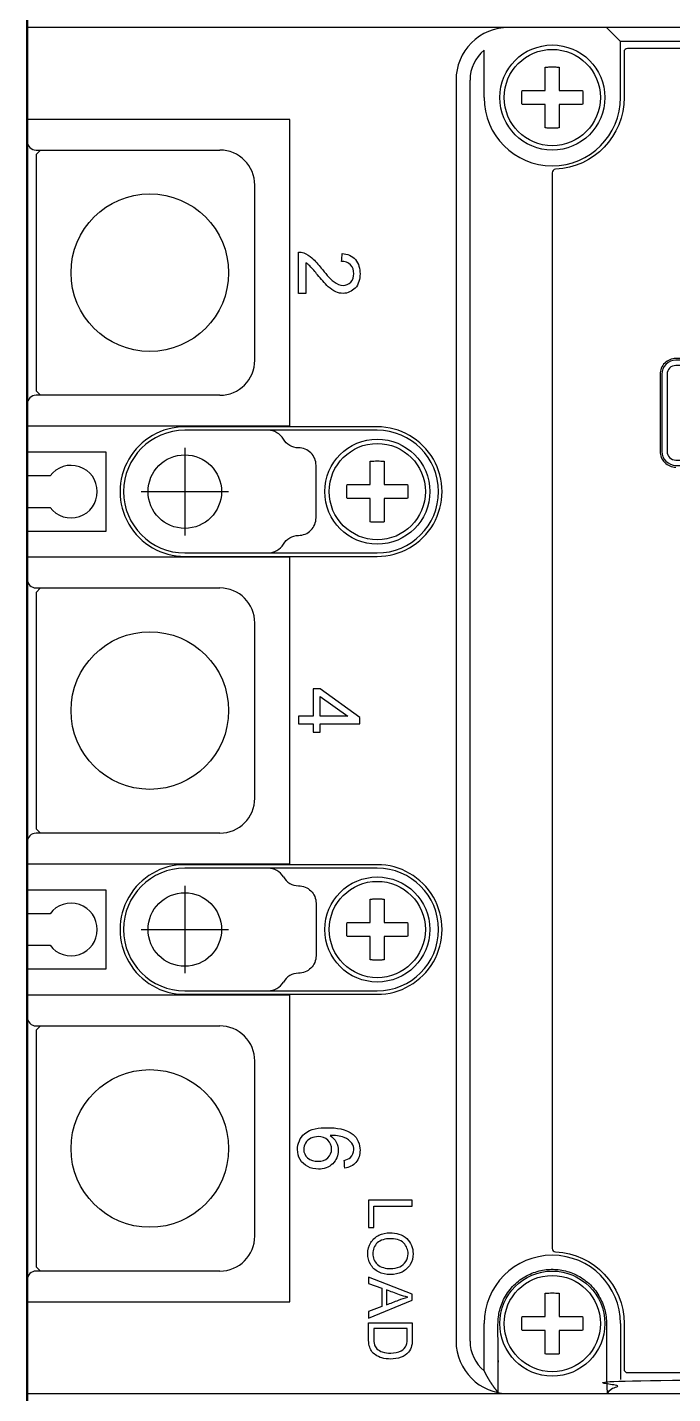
# Model space of a CAD drawing. Header units: millimetres. Extents: x 28713 to 59118, y -54378 to -19615.
# Drawn here: x 37765.4 to 37802.2, y -35304.3 to -35226.3 of the extents above; entities that cross this region are included whole.
import ezdxf

# ---------------------------------------------------------------- set-up
doc = ezdxf.new("R2010")
doc.units = ezdxf.units.MM
doc.header["$LTSCALE"] = 3
doc.layers.add('equipments', color=2, linetype='Continuous')
doc.layers.add('Visible (ISO)', color=7, linetype='Continuous', lineweight=50)

msp = doc.modelspace()

# ---------------------------------------------------------------- linework, layer by layer
at = {"color": 1}
for p, q in [((37774.361, -35250.321), (37774.361, -35255.321)), ((37771.861, -35252.821), (37776.861, -35252.821)), ((37774.361, -35275.321), (37774.361, -35280.321)), ((37771.861, -35277.821), (37776.861, -35277.821))]:
    msp.add_line(p, q, dxfattribs=at)
at = {"layer": 'equipments'}
for p, q in [((37791.461, -35230.321), (37791.461, -35227.624)), ((37872.861, -35227.121), (37799.261, -35227.121)), ((37790.661, -35301.321), (37790.661, -35229.321)), ((37778.361, -35245.321), (37778.361, -35235.321)), ((37785.361, -35249.121), (37774.361, -35249.121)), ((37765.361, -35253.721), (37765.361, -35276.921)), ((37774.361, -35256.521), (37785.361, -35256.521)), ((37778.361, -35270.321), (37778.361, -35260.321)), ((37785.361, -35274.121), (37774.361, -35274.121)), ((37774.361, -35281.521), (37785.361, -35281.521)), ((37791.461, -35303.018), (37791.461, -35300.321)), ((37799.261, -35300.321), (37799.261, -35303.521))]:
    msp.add_line(p, q, dxfattribs=at)
for points in [[(37792.861, -35226.321), (37765.361, -35226.321), (37765.361, -35251.921)], [(37799.261, -35230.321), (37799.261, -35227.121), (37798.461, -35226.321)], [(37766.111, -35233.321), (37765.861, -35233.571), (37765.861, -35247.071), (37766.111, -35247.321)], [(37765.361, -35255.071), (37769.861, -35255.071), (37769.861, -35250.571), (37765.361, -35250.571)], [(37766.111, -35258.321), (37765.861, -35258.571), (37765.861, -35272.071), (37766.111, -35272.321)], [(37765.361, -35280.071), (37769.861, -35280.071), (37769.861, -35275.571), (37765.361, -35275.571)], [(37766.111, -35283.321), (37765.861, -35283.571), (37765.861, -35297.071), (37766.111, -35297.321)]]:
    msp.add_lwpolyline(points, dxfattribs=at)
for points in [[(37900.361, -35251.921), (37900.361, -35226.321), (37792.861, -35226.321, 0.414214), (37789.861, -35229.321)], [(37789.861, -35229.321), (37789.861, -35301.321, 0.414213), (37792.861, -35304.321)], [(37765.361, -35232.821, 0.414214), (37765.861, -35233.321), (37776.361, -35233.321)], [(37806.821, -35251.421, 0.414214), (37807.721, -35250.521), (37807.721, -35246.121, 0.414214), (37806.821, -35245.221), (37802.421, -35245.221, 0.414214), (37801.521, -35246.121), (37801.521, -35250.521, 0.414214), (37802.421, -35251.421)], [(37776.361, -35247.321), (37765.861, -35247.321, 0.414214), (37765.361, -35247.821)], [(37785.361, -35256.321, 1), (37785.361, -35249.321), (37774.361, -35249.321, 1), (37774.361, -35256.321), (37785.361, -35256.321)], [(37779.995, -35255.821, -0.267949), (37780.861, -35255.321, 0.414214), (37781.861, -35254.321), (37781.861, -35251.321, 0.414214), (37780.861, -35250.321, -0.267949), (37779.995, -35249.821)], [(37765.361, -35253.721), (37766.661, -35253.721, 3), (37766.661, -35251.921), (37765.361, -35251.921)], [(37765.361, -35257.821, 0.414214), (37765.861, -35258.321), (37776.361, -35258.321)], [(37776.361, -35272.321), (37765.861, -35272.321, 0.414214), (37765.361, -35272.821)], [(37785.361, -35281.321, 1), (37785.361, -35274.321), (37774.361, -35274.321, 1), (37774.361, -35281.321), (37785.361, -35281.321)], [(37779.995, -35274.821, 0.267949), (37780.861, -35275.321, -0.414214), (37781.861, -35276.321), (37781.861, -35279.321, -0.414214), (37780.861, -35280.321, 0.267949), (37779.995, -35280.821)], [(37765.361, -35278.721), (37766.661, -35278.721, 3), (37766.661, -35276.921), (37765.361, -35276.921)], [(37765.361, -35278.721), (37765.361, -35304.321), (37792.861, -35304.321), (37900.361, -35304.321), (37900.361, -35279.221, 0.414214), (37899.861, -35278.721)], [(37765.361, -35282.821, 0.414214), (37765.861, -35283.321), (37776.361, -35283.321)], [(37778.361, -35295.321), (37778.361, -35285.321, 0.414214), (37776.361, -35283.321)], [(37776.361, -35297.321), (37765.861, -35297.321, 0.414214), (37765.361, -35297.821)]]:
    msp.add_lwpolyline(points, format="xyb", dxfattribs=at)
for points in [[(37865.861, -35282.117, 0.40065), (37865.671, -35281.917, -0.954521), (37865.671, -35273.726, 0.40065), (37865.861, -35273.526), (37865.861, -35257.117, 0.40065), (37865.671, -35256.917, -0.954521), (37865.671, -35248.726, 0.40065), (37865.861, -35248.526), (37865.861, -35229.521, 0.414214), (37863.861, -35227.521), (37799.661, -35227.521, 0.414214), (37799.461, -35227.721), (37799.461, -35230.321, -0.40065), (37795.552, -35234.417, 0.40065), (37795.361, -35234.617), (37795.361, -35296.026, 0.40065), (37795.552, -35296.226, -0.40065), (37799.461, -35300.321), (37799.461, -35302.921, 0.414214), (37799.661, -35303.121), (37863.861, -35303.121, 0.414214), (37865.861, -35301.121)], [(37801.621, -35246.121), (37801.621, -35250.521, 0.414214), (37802.421, -35251.321), (37806.821, -35251.321, 0.414214), (37807.621, -35250.521), (37807.621, -35246.121, 0.414214), (37806.821, -35245.321), (37802.421, -35245.321, 0.414214)], [(37801.921, -35246.121), (37801.921, -35250.521, 0.414214), (37802.421, -35251.021), (37806.821, -35251.021, 0.414214), (37807.321, -35250.521), (37807.321, -35246.121, 0.414214), (37806.821, -35245.621), (37802.421, -35245.621, 0.414214)]]:
    msp.add_lwpolyline(points, format="xyb", close=True, dxfattribs=at)
at = {"layer": 'equipments', "color": 8}
for points in [[(37765.361, -35249.071), (37780.361, -35249.071), (37780.361, -35231.571), (37765.361, -35231.571)], [(37765.361, -35274.071), (37780.361, -35274.071), (37780.361, -35256.571), (37765.361, -35256.571)], [(37765.361, -35299.071), (37780.361, -35299.071), (37780.361, -35281.571), (37765.361, -35281.571)]]:
    msp.add_lwpolyline(points, dxfattribs=at)
at = {"layer": 'equipments'}
for points in [[(37784.361, -35266.074), (37784.361, -35265.715), (37782.093, -35264.08), (37781.699, -35264.08), (37781.699, -35265.634), (37780.861, -35265.634), (37780.861, -35266.074), (37781.699, -35266.074), (37781.699, -35266.557), (37782.093, -35266.557), (37782.093, -35266.074)], [(37782.093, -35264.513), (37783.671, -35265.634), (37782.093, -35265.634)], [(37787.361, -35293.276), (37784.861, -35293.276), (37784.861, -35294.838), (37785.156, -35294.838), (37785.156, -35293.607), (37787.361, -35293.607)], [(37784.861, -35299.637), (37784.861, -35300.014), (37787.361, -35298.991), (37787.361, -35298.634), (37784.861, -35297.674), (37784.861, -35298.026), (37785.619, -35298.3), (37785.619, -35299.346)]]:
    msp.add_lwpolyline(points, close=True, dxfattribs=at)
for centre, radius in [((37795.361, -35230.321), 3), ((37795.361, -35230.321), 2.75), ((37772.361, -35240.321), 4.5), ((37785.361, -35252.821), 3), ((37785.361, -35252.821), 2.75), ((37774.361, -35252.821), 2.1), ((37772.361, -35265.321), 4.5), ((37785.361, -35277.821), 3), ((37785.361, -35277.821), 2.75), ((37774.361, -35277.821), 2.1), ((37772.361, -35290.321), 4.5), ((37795.361, -35300.321), 3), ((37795.361, -35300.321), 2.75)]:
    msp.add_circle(centre, radius, dxfattribs=at)
for centre, radius, start, end in [((37792.861, -35229.321), 2.2, 129.52081, 180), ((37795.361, -35230.321), 3.9, 180, 0), ((37776.361, -35235.321), 2, 0, 90), ((37776.361, -35245.321), 2, 270, 360), ((37774.361, -35252.821), 3.7, 89.98066, 270.01934), ((37779.129, -35250.321), 1, 30, 90), ((37785.361, -35252.821), 3.7, 269.98066, 90.01934), ((37779.129, -35255.321), 1, 270, 330), ((37776.361, -35260.321), 2, 0, 90), ((37776.361, -35270.321), 2, 270, 360), ((37774.361, -35277.821), 3.7, 89.98066, 270.01934), ((37779.129, -35275.321), 1, 30, 90), ((37785.361, -35277.821), 3.7, 269.98066, 90.01934), ((37779.129, -35280.321), 1, 270, 330), ((37776.361, -35295.321), 2, 270, 360), ((37795.361, -35300.321), 3.9, 0, 180), ((37792.861, -35301.321), 2.2, 180, 230.47926)]:
    msp.add_arc(centre, radius, start, end, dxfattribs=at)
for points, knots in [([(37795.761, -35229.921), (37795.761, -35229.477), (37795.761, -35229.034), (37795.761, -35228.59), (37795.695, -35228.584), (37795.562, -35228.574), (37795.428, -35228.571), (37795.361, -35228.571), (37795.294, -35228.571), (37795.161, -35228.574), (37795.027, -35228.584), (37794.961, -35228.59), (37794.961, -35229.034), (37794.961, -35229.477), (37794.961, -35229.921), (37794.517, -35229.921), (37794.074, -35229.921), (37793.63, -35229.921), (37793.622, -35230.01), (37793.611, -35230.188), (37793.611, -35230.455), (37793.622, -35230.633), (37793.63, -35230.721), (37794.074, -35230.721), (37794.517, -35230.721), (37794.961, -35230.721), (37794.961, -35231.165), (37794.961, -35231.609), (37794.961, -35232.053), (37795.027, -35232.059), (37795.161, -35232.068), (37795.294, -35232.071), (37795.361, -35232.071), (37795.428, -35232.071), (37795.562, -35232.068), (37795.695, -35232.059), (37795.761, -35232.053), (37795.761, -35231.609), (37795.761, -35231.165), (37795.761, -35230.721), (37796.205, -35230.721), (37796.649, -35230.721), (37797.093, -35230.721), (37797.101, -35230.633), (37797.112, -35230.455), (37797.112, -35230.188), (37797.101, -35230.01), (37797.093, -35229.921), (37796.649, -35229.921), (37796.205, -35229.921), (37795.761, -35229.921)], [0, 0, 0, 0, 1, 1, 1, 1.199148, 1.400522, 1.400522, 1.400522, 1.601896, 1.801043, 1.801043, 1.801043, 2.801043, 2.801043, 2.801043, 3.801043, 3.801043, 3.801043, 4.067844, 4.335232, 4.602033, 4.602033, 4.602033, 5.602033, 5.602033, 5.602033, 6.602033, 6.602033, 6.602033, 6.80118, 7.002554, 7.002554, 7.002554, 7.203928, 7.403076, 7.403076, 7.403076, 8.403076, 8.403076, 8.403076, 9.403076, 9.403076, 9.403076, 9.669877, 9.937265, 10.204065, 10.204065, 10.204065, 11.204065, 11.204065, 11.204065, 11.204065]), ([(37781.507, -35239.937), (37781.667, -35240.094), (37781.805, -35240.273), (37781.948, -35240.446), (37782.142, -35240.681), (37782.338, -35240.917), (37782.563, -35241.123), (37782.69, -35241.24), (37782.832, -35241.347), (37782.991, -35241.416), (37783.12, -35241.473), (37783.263, -35241.504), (37783.404, -35241.504), (37783.656, -35241.504), (37783.925, -35241.388), (37784.096, -35241.203), (37784.292, -35240.993), (37784.376, -35240.675), (37784.376, -35240.387), (37784.376, -35240.103), (37784.301, -35239.79), (37784.116, -35239.573), (37783.937, -35239.363), (37783.639, -35239.249), (37783.363, -35239.225), (37783.348, -35239.375), (37783.333, -35239.526), (37783.318, -35239.676), (37783.502, -35239.676), (37783.705, -35239.738), (37783.834, -35239.869), (37783.96, -35239.999), (37784.02, -35240.197), (37784.02, -35240.378), (37784.02, -35240.55), (37783.961, -35240.738), (37783.843, -35240.864), (37783.736, -35240.978), (37783.57, -35241.052), (37783.414, -35241.052), (37783.228, -35241.052), (37783.044, -35240.959), (37782.895, -35240.847), (37782.608, -35240.63), (37782.381, -35240.339), (37782.156, -35240.057), (37781.993, -35239.853), (37781.823, -35239.652), (37781.625, -35239.481), (37781.487, -35239.362), (37781.331, -35239.257), (37781.161, -35239.191), (37781.066, -35239.154), (37780.962, -35239.137), (37780.861, -35239.141), (37780.861, -35239.931), (37780.861, -35240.72), (37780.861, -35241.509), (37780.999, -35241.509), (37781.137, -35241.509), (37781.274, -35241.509), (37781.274, -35240.923), (37781.274, -35240.338), (37781.274, -35239.752), (37781.358, -35239.806), (37781.436, -35239.868), (37781.507, -35239.937)], [0, 0, 0, 0, 0.673374, 0.673374, 0.673374, 1.588536, 1.588536, 1.588536, 2.106975, 2.106975, 2.106975, 2.529352, 2.529352, 2.529352, 3.284111, 3.284111, 3.284111, 4.14658, 4.14658, 4.14658, 5.001048, 5.001048, 5.001048, 5.830595, 5.830595, 5.830595, 6.830595, 6.830595, 6.830595, 7.381217, 7.381217, 7.381217, 7.92242, 7.92242, 7.92242, 8.439695, 8.439695, 8.439695, 8.908805, 8.908805, 8.908805, 9.466046, 9.466046, 9.466046, 10.547907, 10.547907, 10.547907, 11.331078, 11.331078, 11.331078, 11.879056, 11.879056, 11.879056, 12.182267, 12.182267, 12.182267, 13.182267, 13.182267, 13.182267, 14.182267, 14.182267, 14.182267, 15.182267, 15.182267, 15.182267, 15.479153, 15.479153, 15.479153, 15.479153]), ([(37784.961, -35252.421), (37784.517, -35252.421), (37784.074, -35252.421), (37783.63, -35252.421), (37783.622, -35252.51), (37783.611, -35252.688), (37783.611, -35252.955), (37783.622, -35253.133), (37783.63, -35253.221), (37784.074, -35253.221), (37784.517, -35253.221), (37784.961, -35253.221), (37784.961, -35253.665), (37784.961, -35254.109), (37784.961, -35254.553), (37785.027, -35254.559), (37785.161, -35254.568), (37785.294, -35254.571), (37785.361, -35254.571), (37785.428, -35254.571), (37785.562, -35254.568), (37785.695, -35254.559), (37785.761, -35254.553), (37785.761, -35254.109), (37785.761, -35253.665), (37785.761, -35253.221), (37786.205, -35253.221), (37786.649, -35253.221), (37787.093, -35253.221), (37787.101, -35253.133), (37787.112, -35252.955), (37787.112, -35252.688), (37787.101, -35252.51), (37787.093, -35252.421), (37786.649, -35252.421), (37786.205, -35252.421), (37785.761, -35252.421), (37785.761, -35251.977), (37785.761, -35251.534), (37785.761, -35251.09), (37785.695, -35251.084), (37785.562, -35251.074), (37785.429, -35251.071), (37785.361, -35251.071), (37785.294, -35251.071), (37785.161, -35251.074), (37785.028, -35251.084), (37784.961, -35251.09), (37784.961, -35251.534), (37784.961, -35251.977), (37784.961, -35252.421)], [0, 0, 0, 0, 1, 1, 1, 1.2668, 1.534189, 1.800989, 1.800989, 1.800989, 2.800989, 2.800989, 2.800989, 3.800989, 3.800989, 3.800989, 4.000116, 4.201511, 4.201511, 4.201511, 4.402692, 4.602033, 4.602033, 4.602033, 5.602033, 5.602033, 5.602033, 6.602033, 6.602033, 6.602033, 6.868833, 7.136221, 7.403022, 7.403022, 7.403022, 8.403022, 8.403022, 8.403022, 9.403022, 9.403022, 9.403022, 9.602149, 9.803544, 9.803544, 9.803544, 10.004724, 10.204065, 10.204065, 10.204065, 11.204065, 11.204065, 11.204065, 11.204065]), ([(37784.961, -35277.421), (37784.517, -35277.421), (37784.074, -35277.421), (37783.63, -35277.421), (37783.622, -35277.51), (37783.611, -35277.688), (37783.611, -35277.955), (37783.622, -35278.133), (37783.63, -35278.221), (37784.074, -35278.221), (37784.517, -35278.221), (37784.961, -35278.221), (37784.961, -35278.665), (37784.961, -35279.109), (37784.961, -35279.553), (37785.027, -35279.559), (37785.161, -35279.568), (37785.294, -35279.571), (37785.361, -35279.571), (37785.428, -35279.571), (37785.562, -35279.568), (37785.695, -35279.559), (37785.761, -35279.553), (37785.761, -35279.109), (37785.761, -35278.665), (37785.761, -35278.221), (37786.205, -35278.221), (37786.649, -35278.221), (37787.093, -35278.221), (37787.101, -35278.133), (37787.112, -35277.955), (37787.112, -35277.688), (37787.101, -35277.51), (37787.093, -35277.421), (37786.649, -35277.421), (37786.205, -35277.421), (37785.761, -35277.421), (37785.761, -35276.977), (37785.761, -35276.534), (37785.761, -35276.09), (37785.695, -35276.084), (37785.562, -35276.074), (37785.429, -35276.071), (37785.361, -35276.071), (37785.294, -35276.071), (37785.161, -35276.074), (37785.028, -35276.084), (37784.961, -35276.09), (37784.961, -35276.534), (37784.961, -35276.977), (37784.961, -35277.421)], [0, 0, 0, 0, 1, 1, 1, 1.2668, 1.534189, 1.800989, 1.800989, 1.800989, 2.800989, 2.800989, 2.800989, 3.800989, 3.800989, 3.800989, 4.000116, 4.201511, 4.201511, 4.201511, 4.402692, 4.602033, 4.602033, 4.602033, 5.602033, 5.602033, 5.602033, 6.602033, 6.602033, 6.602033, 6.868833, 7.136221, 7.403022, 7.403022, 7.403022, 8.403022, 8.403022, 8.403022, 9.403022, 9.403022, 9.403022, 9.602149, 9.803544, 9.803544, 9.803544, 10.004724, 10.204065, 10.204065, 10.204065, 11.204065, 11.204065, 11.204065, 11.204065]), ([(37782.499, -35289.138), (37782.049, -35289.138), (37781.533, -35289.187), (37781.195, -35289.484), (37780.95, -35289.7), (37780.802, -35290.055), (37780.802, -35290.382), (37780.802, -35290.58), (37780.852, -35290.787), (37780.953, -35290.958), (37781.052, -35291.127), (37781.21, -35291.266), (37781.384, -35291.356), (37781.571, -35291.453), (37781.788, -35291.503), (37781.998, -35291.503), (37782.289, -35291.503), (37782.606, -35291.396), (37782.814, -35291.193), (37783.008, -35291.004), (37783.132, -35290.716), (37783.132, -35290.445), (37783.132, -35290.28), (37783.092, -35290.111), (37783.018, -35289.964), (37782.94, -35289.808), (37782.812, -35289.672), (37782.666, -35289.575), (37782.939, -35289.577), (37783.224, -35289.594), (37783.476, -35289.699), (37783.643, -35289.769), (37783.802, -35289.881), (37783.908, -35290.027), (37783.984, -35290.132), (37784.022, -35290.268), (37784.022, -35290.396), (37784.022, -35290.555), (37783.952, -35290.725), (37783.837, -35290.835), (37783.74, -35290.928), (37783.602, -35290.972), (37783.471, -35291.002), (37783.482, -35291.148), (37783.493, -35291.294), (37783.504, -35291.44), (37783.741, -35291.408), (37783.988, -35291.296), (37784.143, -35291.114), (37784.301, -35290.929), (37784.376, -35290.666), (37784.376, -35290.423), (37784.376, -35290.094), (37784.228, -35289.732), (37783.975, -35289.522), (37783.584, -35289.197), (37783.007, -35289.138), (37782.499, -35289.138)], [0, 0, 0, 0, 1.349308, 1.349308, 1.349308, 2.329041, 2.329041, 2.329041, 2.924715, 2.924715, 2.924715, 3.512183, 3.512183, 3.512183, 4.143024, 4.143024, 4.143024, 5.016494, 5.016494, 5.016494, 5.828711, 5.828711, 5.828711, 6.323583, 6.323583, 6.323583, 6.847228, 6.847228, 6.847228, 7.666257, 7.666257, 7.666257, 8.208659, 8.208659, 8.208659, 8.59507, 8.59507, 8.59507, 9.070896, 9.070896, 9.070896, 9.473782, 9.473782, 9.473782, 10.473782, 10.473782, 10.473782, 11.191063, 11.191063, 11.191063, 11.919846, 11.919846, 11.919846, 12.906612, 12.906612, 12.906612, 14.431162, 14.431162, 14.431162, 14.431162]), ([(37782.752, -35290.357), (37782.752, -35290.538), (37782.673, -35290.731), (37782.542, -35290.856), (37782.396, -35290.994), (37782.173, -35291.054), (37781.972, -35291.054), (37781.762, -35291.054), (37781.53, -35290.994), (37781.375, -35290.853), (37781.245, -35290.735), (37781.155, -35290.55), (37781.155, -35290.374), (37781.155, -35290.248), (37781.193, -35290.118), (37781.26, -35290.01), (37781.332, -35289.893), (37781.446, -35289.797), (37781.57, -35289.739), (37781.702, -35289.677), (37781.85, -35289.644), (37781.995, -35289.644), (37782.19, -35289.644), (37782.405, -35289.713), (37782.543, -35289.851), (37782.672, -35289.98), (37782.752, -35290.175), (37782.752, -35290.357)], [0, 0, 0, 0, 0.540858, 0.540858, 0.540858, 1.144798, 1.144798, 1.144798, 1.774344, 1.774344, 1.774344, 2.301114, 2.301114, 2.301114, 2.680168, 2.680168, 2.680168, 3.092643, 3.092643, 3.092643, 3.528262, 3.528262, 3.528262, 4.113431, 4.113431, 4.113431, 4.661402, 4.661402, 4.661402, 4.661402]), ([(37784.988, -35295.696), (37784.874, -35295.881), (37784.819, -35296.109), (37784.819, -35296.327), (37784.819, -35296.536), (37784.872, -35296.751), (37784.972, -35296.934), (37785.073, -35297.118), (37785.24, -35297.274), (37785.427, -35297.369), (37785.634, -35297.475), (37785.875, -35297.523), (37786.108, -35297.523), (37786.337, -35297.523), (37786.573, -35297.477), (37786.778, -35297.376), (37786.965, -35297.284), (37787.133, -35297.132), (37787.239, -35296.952), (37787.349, -35296.767), (37787.406, -35296.544), (37787.406, -35296.329), (37787.406, -35296.018), (37787.279, -35295.679), (37787.053, -35295.465), (37786.804, -35295.23), (37786.422, -35295.132), (37786.079, -35295.132), (37785.865, -35295.132), (37785.647, -35295.181), (37785.455, -35295.275), (37785.266, -35295.366), (37785.098, -35295.517), (37784.988, -35295.696)], [0, 0, 0, 0, 0.653942, 0.653942, 0.653942, 1.280136, 1.280136, 1.280136, 1.909864, 1.909864, 1.909864, 2.607478, 2.607478, 2.607478, 3.293528, 3.293528, 3.293528, 3.919635, 3.919635, 3.919635, 4.565015, 4.565015, 4.565015, 5.497575, 5.497575, 5.497575, 6.527339, 6.527339, 6.527339, 7.167796, 7.167796, 7.167796, 7.796051, 7.796051, 7.796051, 7.796051]), ([(37787.121, -35296.331), (37787.121, -35296.485), (37787.077, -35296.645), (37786.995, -35296.776), (37786.912, -35296.907), (37786.783, -35297.014), (37786.642, -35297.077), (37786.477, -35297.152), (37786.29, -35297.181), (37786.11, -35297.181), (37785.848, -35297.181), (37785.557, -35297.116), (37785.364, -35296.94), (37785.2, -35296.789), (37785.102, -35296.548), (37785.102, -35296.325), (37785.102, -35296.104), (37785.199, -35295.866), (37785.361, -35295.715), (37785.545, -35295.544), (37785.823, -35295.473), (37786.074, -35295.473), (37786.355, -35295.473), (37786.685, -35295.521), (37786.879, -35295.725), (37787.028, -35295.883), (37787.121, -35296.113), (37787.121, -35296.331)], [0, 0, 0, 0, 0.462632, 0.462632, 0.462632, 0.927087, 0.927087, 0.927087, 1.469221, 1.469221, 1.469221, 2.253041, 2.253041, 2.253041, 2.921008, 2.921008, 2.921008, 3.584261, 3.584261, 3.584261, 4.337094, 4.337094, 4.337094, 5.180647, 5.180647, 5.180647, 5.832671, 5.832671, 5.832671, 5.832671]), ([(37785.888, -35298.396), (37786.132, -35298.487), (37786.377, -35298.579), (37786.621, -35298.67), (37786.776, -35298.728), (37786.937, -35298.772), (37787.099, -35298.805), (37786.923, -35298.853), (37786.751, -35298.918), (37786.58, -35298.982), (37786.35, -35299.069), (37786.119, -35299.156), (37785.888, -35299.243), (37785.888, -35298.961), (37785.888, -35298.678), (37785.888, -35298.396)], [0, 0, 0, 0, 1, 1, 1, 1.496131, 1.496131, 1.496131, 2.044046, 2.044046, 2.044046, 3.044046, 3.044046, 3.044046, 4.044046, 4.044046, 4.044046, 4.044046]), ([(37795.761, -35299.921), (37795.761, -35299.477), (37795.761, -35299.034), (37795.761, -35298.59), (37795.695, -35298.584), (37795.562, -35298.574), (37795.428, -35298.571), (37795.361, -35298.571), (37795.294, -35298.571), (37795.161, -35298.574), (37795.027, -35298.584), (37794.961, -35298.59), (37794.961, -35299.034), (37794.961, -35299.477), (37794.961, -35299.921), (37794.517, -35299.921), (37794.074, -35299.921), (37793.63, -35299.921), (37793.622, -35300.01), (37793.611, -35300.188), (37793.611, -35300.455), (37793.622, -35300.633), (37793.63, -35300.721), (37794.074, -35300.721), (37794.517, -35300.721), (37794.961, -35300.721), (37794.961, -35301.165), (37794.961, -35301.609), (37794.961, -35302.053), (37795.027, -35302.059), (37795.161, -35302.068), (37795.294, -35302.071), (37795.361, -35302.071), (37795.428, -35302.071), (37795.562, -35302.068), (37795.695, -35302.059), (37795.761, -35302.053), (37795.761, -35301.609), (37795.761, -35301.165), (37795.761, -35300.721), (37796.205, -35300.721), (37796.649, -35300.721), (37797.093, -35300.721), (37797.101, -35300.633), (37797.112, -35300.455), (37797.112, -35300.188), (37797.101, -35300.01), (37797.093, -35299.921), (37796.649, -35299.921), (37796.205, -35299.921), (37795.761, -35299.921)], [0, 0, 0, 0, 1, 1, 1, 1.199148, 1.400522, 1.400522, 1.400522, 1.601896, 1.801043, 1.801043, 1.801043, 2.801043, 2.801043, 2.801043, 3.801043, 3.801043, 3.801043, 4.067844, 4.335232, 4.602033, 4.602033, 4.602033, 5.602033, 5.602033, 5.602033, 6.602033, 6.602033, 6.602033, 6.80118, 7.002554, 7.002554, 7.002554, 7.203928, 7.403076, 7.403076, 7.403076, 8.403076, 8.403076, 8.403076, 9.403076, 9.403076, 9.403076, 9.669877, 9.937265, 10.204065, 10.204065, 10.204065, 11.204065, 11.204065, 11.204065, 11.204065]), ([(37787.361, -35300.278), (37786.528, -35300.278), (37785.695, -35300.278), (37784.861, -35300.278), (37784.861, -35300.579), (37784.861, -35300.88), (37784.861, -35301.18), (37784.861, -35301.315), (37784.872, -35301.451), (37784.903, -35301.581), (37784.929, -35301.686), (37784.969, -35301.79), (37785.028, -35301.88), (37785.088, -35301.969), (37785.169, -35302.045), (37785.256, -35302.108), (37785.364, -35302.186), (37785.492, -35302.24), (37785.62, -35302.279), (37785.783, -35302.328), (37785.955, -35302.345), (37786.125, -35302.345), (37786.326, -35302.345), (37786.531, -35302.316), (37786.718, -35302.246), (37786.881, -35302.186), (37787.034, -35302.083), (37787.146, -35301.951), (37787.234, -35301.847), (37787.294, -35301.717), (37787.325, -35301.585), (37787.359, -35301.44), (37787.361, -35301.288), (37787.361, -35301.14), (37787.361, -35300.852), (37787.361, -35300.565), (37787.361, -35300.278)], [0, 0, 0, 0, 1, 1, 1, 2, 2, 2, 2.403118, 2.403118, 2.403118, 2.726607, 2.726607, 2.726607, 3.048456, 3.048456, 3.048456, 3.451146, 3.451146, 3.451146, 3.960283, 3.960283, 3.960283, 4.561921, 4.561921, 4.561921, 5.081501, 5.081501, 5.081501, 5.48922, 5.48922, 5.48922, 5.935705, 5.935705, 5.935705, 6.935705, 6.935705, 6.935705, 6.935705]), ([(37787.066, -35301.134), (37787.066, -35301.278), (37787.067, -35301.428), (37787.015, -35301.562), (37786.964, -35301.693), (37786.852, -35301.801), (37786.732, -35301.875), (37786.557, -35301.981), (37786.335, -35302.004), (37786.13, -35302.004), (37785.968, -35302.004), (37785.802, -35301.989), (37785.648, -35301.938), (37785.532, -35301.899), (37785.418, -35301.841), (37785.332, -35301.755), (37785.271, -35301.694), (37785.229, -35301.612), (37785.202, -35301.53), (37785.162, -35301.407), (37785.156, -35301.273), (37785.156, -35301.143), (37785.156, -35300.965), (37785.156, -35300.787), (37785.156, -35300.609), (37785.793, -35300.609), (37786.43, -35300.609), (37787.066, -35300.609), (37787.066, -35300.784), (37787.066, -35300.959), (37787.066, -35301.134)], [0, 0, 0, 0, 0.431031, 0.431031, 0.431031, 0.852296, 0.852296, 0.852296, 1.468068, 1.468068, 1.468068, 1.955235, 1.955235, 1.955235, 2.319687, 2.319687, 2.319687, 2.579434, 2.579434, 2.579434, 2.96927, 2.96927, 2.96927, 3.96927, 3.96927, 3.96927, 4.96927, 4.96927, 4.96927, 5.96927, 5.96927, 5.96927, 5.96927])]:
    msp.add_open_spline(points, degree=3, knots=knots, dxfattribs=at)
msp.add_rational_spline([(37791.461, -35303.018), (37791.528, -35303.16), (37791.678, -35303.443), (37791.947, -35303.858), (37792.152, -35304.127), (37792.261, -35304.261), (37792.261, -35302.948), (37792.261, -35301.635), (37792.261, -35300.321), (37792.261, -35298.505), (37793.545, -35297.221), (37795.361, -35297.221), (37797.177, -35297.221), (37798.461, -35298.505), (37798.461, -35300.321), (37798.461, -35301.655), (37798.461, -35302.988), (37798.461, -35304.321), (37798.728, -35304.055), (37798.995, -35303.788), (37799.261, -35303.521), (37823.795, -35303.521), (37848.328, -35303.521), (37872.861, -35303.521)], [1, 1, 1, 1, 1, 1, 1, 1, 1, 0.804737854124, 0.804737854124, 1, 0.804737854124, 0.804737854124, 1, 1, 1, 1, 1, 1, 1, 1, 1, 1], degree=3, knots=[0, 0, 0, 0, 0.467846, 0.960973, 1.480893, 1.480893, 1.480893, 2.480893, 2.480893, 2.480893, 4.05169, 4.05169, 4.05169, 5.622486, 5.622486, 5.622486, 6.622486, 6.622486, 6.622486, 7.622486, 7.622486, 7.622486, 8.622486, 8.622486, 8.622486, 8.622486], dxfattribs=at)
at = {"layer": 'Visible (ISO)', "color": 3}
msp.add_lwpolyline([(37765.361, -35832.804), (37765.361, -35178.304), (37900.361, -35178.304), (37900.361, -35832.804)], close=True, dxfattribs=at)

doc.saveas('drawing.dxf')
